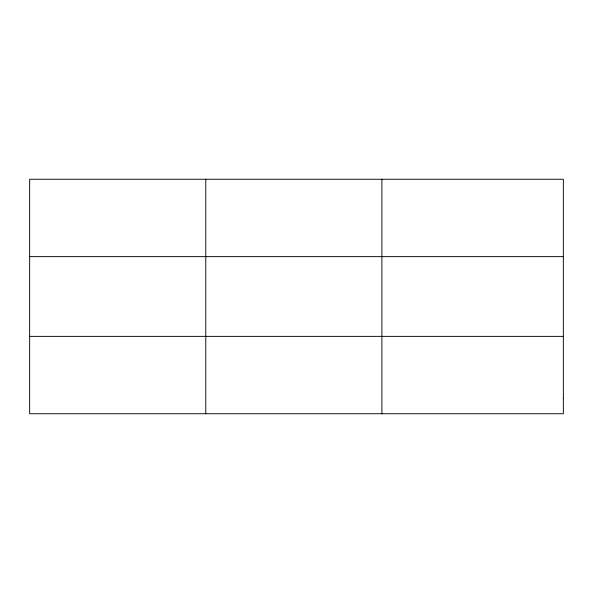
<?xml version="1.0" encoding="UTF-8"?>
<svg xmlns="http://www.w3.org/2000/svg" width="593" height="593" viewBox="0 0 593 593"><rect width="100%" height="100%" fill="white"/><g stroke="black" fill="none" stroke-linecap="round" stroke-linejoin="round"><path stroke-width="0.89" d="M205.771 179.256L205.771 413.744M381.892 179.256L381.892 413.744M29.65 256.636L563.35 256.636M29.65 336.364L563.35 336.364M563.35 398.266L563.35 413.744L29.65 413.744L29.65 179.256L563.35 179.256L563.35 398.266"/></g></svg>
